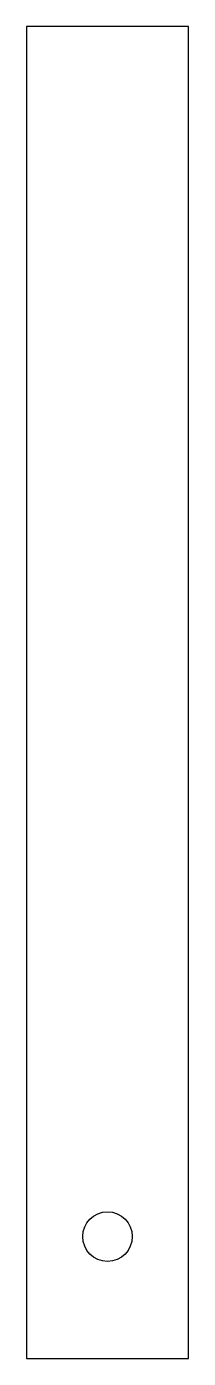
# Model space of a CAD drawing. Header units: millimetres. Extents: x -7 to 7, y -55 to 55.
import ezdxf

# ---------------------------------------------------------------- set-up
doc = ezdxf.new("R2010")
doc.units = ezdxf.units.MM
doc.layers.get('0').update_dxf_attribs({"linetype": 'CONTINUOUS'})

msp = doc.modelspace()

# ---------------------------------------------------------------- linework, layer by layer
for p, q in [((-6.7, 55.075), (-6.7, -55.075)), ((6.7, 55.075), (-6.7, 55.075)), ((6.7, -55.075), (6.7, 55.075)), ((-6.7, -55.075), (6.7, -55.075))]:
    msp.add_line(p, q)
msp.add_circle((0, -45), 2.05)

doc.saveas('drawing.dxf')
